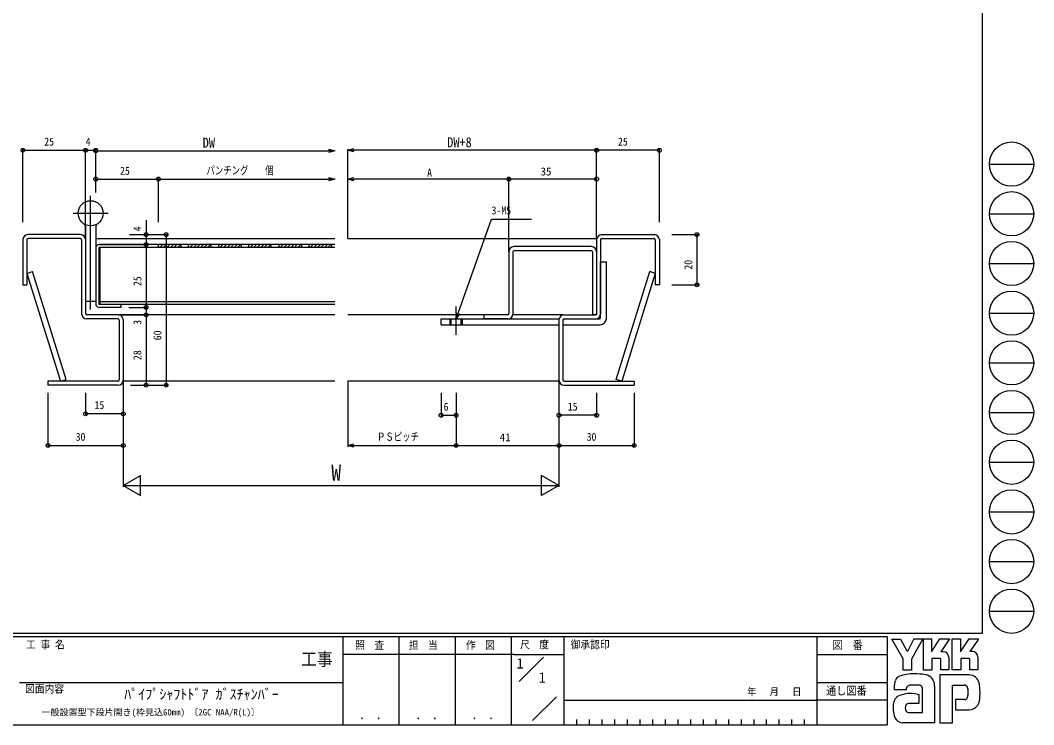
# Model space of a CAD drawing. Units: millimetres, scale not verified. Extents: x -397 to 397, y -282 to 282.
# Drawn here: x -7.2 to 396.7, y -282.1 to -1.4 of the extents above; entities that cross this region are included whole.
import ezdxf
from ezdxf.enums import TextEntityAlignment as Align

# ---------------------------------------------------------------- set-up
doc = ezdxf.new("R2010")
doc.units = ezdxf.units.MM
doc.header["$LTSCALE"] = 2
for name, color, linetype in [('0-1_USER1', 3, 'Continuous'), ('0-2_YKK_11', 7, 'Continuous'), ('0-3_YKK_12', 2, 'Continuous'), ('0-4_YKK_13', 4, 'Continuous'), ('0-6_YKK_D', 6, 'Continuous'), ('0-7_YKK_ZWAK', 7, 'Continuous')]:
    doc.layers.add(name, color=color, linetype=linetype)
doc.styles.add('ＭＳ ゴシック', font='')
doc.styles.get('ＭＳ ゴシック').set_extended_font_data('MS Gothic')

msp = doc.modelspace()

# ---------------------------------------------------------------- linework, layer by layer
at = {"layer": '0-2_YKK_11'}
for p, q in [((16.853, -86.805), (-4.147, -86.805)), ((16.753, -88.405), (-4.047, -88.405)), ((18.853, -88.805), (18.853, -118.305)), ((222.502, -88.805), (222.502, -118.305)), ((224.502, -86.805), (245.502, -86.805)), ((224.602, -88.405), (245.402, -88.405)), ((247.502, -88.805), (247.502, -106.805)), ((-4.547, -88.905), (-4.547, -106.805)), ((17.253, -88.905), (17.253, -118.405)), ((22.853, -92.305), (22.853, -114.305)), ((22.853, -92.405), (22.853, -113.205)), ((24.053, -92.205), (24.053, -114.405)), ((118.117, -92.005), (24.253, -92.005)), ((118.117, -90.805), (24.353, -90.805)), ((24.553, -92.005), (24.553, -114.605)), ((47.853, -92.005), (47.853, -90.805)), ((47.853, -91.105), (48.153, -90.805)), ((48.368, -92.005), (49.568, -90.805)), ((49.782, -92.005), (50.982, -90.805)), ((51.196, -92.005), (52.396, -90.805)), ((52.61, -92.005), (53.81, -90.805)), ((54.025, -92.005), (55.225, -90.805)), ((55.439, -92.005), (56.639, -90.805)), ((56.853, -90.805), (56.853, -92.005)), ((59.853, -92.005), (59.853, -90.805)), ((59.853, -91.105), (60.153, -90.805)), ((60.368, -92.005), (61.568, -90.805)), ((61.782, -92.005), (62.982, -90.805)), ((63.196, -92.005), (64.396, -90.805)), ((64.61, -92.005), (65.81, -90.805)), ((66.025, -92.005), (67.225, -90.805)), ((67.439, -92.005), (68.639, -90.805)), ((68.853, -92.005), (68.853, -90.805)), ((71.853, -90.805), (71.853, -92.005)), ((71.853, -91.105), (72.153, -90.805)), ((72.368, -92.005), (73.568, -90.805)), ((73.782, -92.005), (74.982, -90.805)), ((75.196, -92.005), (76.396, -90.805)), ((76.61, -92.005), (77.81, -90.805)), ((78.025, -92.005), (79.225, -90.805)), ((79.439, -92.005), (80.639, -90.805)), ((80.853, -90.805), (80.853, -92.005)), ((83.853, -92.005), (83.853, -90.805)), ((83.853, -91.105), (84.153, -90.805)), ((84.368, -92.005), (85.568, -90.805)), ((85.782, -92.005), (86.982, -90.805)), ((87.196, -92.005), (88.396, -90.805)), ((88.61, -92.005), (89.81, -90.805)), ((90.025, -92.005), (91.225, -90.805)), ((91.439, -92.005), (92.639, -90.805)), ((92.853, -92.005), (92.853, -90.805)), ((95.853, -90.805), (95.853, -92.005)), ((95.853, -91.105), (96.153, -90.805)), ((96.368, -92.005), (97.568, -90.805)), ((97.782, -92.005), (98.982, -90.805)), ((99.196, -92.005), (100.396, -90.805)), ((100.61, -92.005), (101.81, -90.805)), ((102.025, -92.005), (103.225, -90.805)), ((103.439, -92.005), (104.639, -90.805)), ((104.853, -90.805), (104.853, -92.005)), ((107.853, -90.805), (107.853, -92.005)), ((107.853, -91.105), (108.153, -90.805)), ((108.368, -92.005), (109.568, -90.805)), ((109.782, -92.005), (110.982, -90.805)), ((111.196, -92.005), (112.396, -90.805)), ((112.61, -92.005), (113.81, -90.805)), ((114.025, -92.005), (115.225, -90.805)), ((115.439, -92.005), (116.639, -90.805)), ((116.853, -90.805), (116.853, -92.005)), ((220.502, -91.605), (189.502, -91.605)), ((224.102, -88.905), (224.102, -118.405)), ((245.902, -88.905), (245.902, -106.805)), ((187.502, -93.605), (187.502, -118.305)), ((189.102, -93.705), (189.102, -118.405)), ((220.402, -93.205), (189.602, -93.205)), ((220.902, -93.705), (220.902, -118.805)), ((222.502, -93.605), (222.502, -118.805)), ((224.102, -119.905), (224.102, -97.705)), ((224.102, -97.705), (226.402, -97.705)), ((226.402, -120.205), (226.402, -97.705)), ((247.502, -106.805), (245.902, -106.805)), ((118.117, -114.605), (24.253, -114.605)), ((32.853, -115.805), (24.353, -115.805)), ((24.553, -113.405), (118.117, -113.405)), ((32.853, -114.605), (32.853, -115.805)), ((166.502, -126.758), (166.502, -115.51)), ((31.753, -120.405), (19.253, -120.405)), ((31.853, -118.805), (19.353, -118.805)), ((32.253, -120.905), (32.253, -144.705)), ((33.853, -120.805), (33.853, -144.805)), ((160.502, -120.405), (207.502, -120.405)), ((160.502, -122.705), (160.502, -120.405)), ((164.002, -120.405), (164.002, -122.705)), ((164.502, -122.705), (164.502, -120.405)), ((168.502, -122.705), (168.502, -120.405)), ((169.002, -122.705), (169.002, -120.405)), ((187.002, -118.805), (177.502, -118.805)), ((177.502, -118.805), (177.502, -120.405)), ((187.102, -120.405), (177.502, -120.405)), ((207.502, -120.805), (207.502, -144.805)), ((209.102, -120.905), (209.102, -144.705)), ((209.502, -118.805), (222.002, -118.805)), ((209.602, -120.405), (222.102, -120.405)), ((210.102, -120.405), (223.602, -120.405)), ((222.502, -118.805), (220.902, -118.805)), ((160.502, -122.705), (207.502, -122.705)), ((209.102, -122.705), (223.902, -122.705)), ((31.753, -145.205), (3.853, -145.205)), ((3.853, -145.205), (3.853, -146.805)), ((209.602, -145.205), (237.502, -145.205)), ((237.502, -145.205), (237.502, -146.805)), ((31.853, -146.805), (3.853, -146.805)), ((209.502, -146.805), (237.502, -146.805))]:
    msp.add_line(p, q, dxfattribs=at)
msp.add_lwpolyline([(-6.147, -88.805), (-6.147, -106.805), (-4.547, -106.805)], dxfattribs=at)
for centre, radius, start, end in [((-4.147, -88.805), 2, 90, 180), ((-4.047, -88.905), 0.5, 90, 180), ((16.753, -88.905), 0.5, 0, 90), ((16.853, -88.805), 2, 0, 90), ((224.502, -88.805), 2, 90, 180), ((224.602, -88.905), 0.5, 90, 180), ((245.402, -88.905), 0.5, 0, 90), ((245.502, -88.805), 2, 0, 90), ((24.353, -92.305), 1.5, 90, 180), ((24.253, -92.205), 0.2, 90, 180), ((189.502, -93.605), 2, 90, 180), ((220.502, -93.605), 2, 0, 90), ((189.602, -93.705), 0.5, 90, 180), ((220.402, -93.705), 0.5, 0, 90), ((24.353, -114.305), 1.5, 180, 270), ((24.253, -114.405), 0.2, 180, 270), ((19.253, -118.405), 2, 180, 270), ((19.353, -118.305), 0.5, 180, 270), ((31.753, -120.905), 0.5, 0, 90), ((31.853, -120.805), 2, 0, 90), ((187.002, -118.305), 0.5, 270, 0), ((187.102, -118.405), 2, 270, 0), ((209.502, -120.805), 2, 90, 180), ((209.602, -120.905), 0.5, 90, 180), ((222.002, -118.305), 0.5, 270, 0), ((222.102, -118.405), 2, 270, 0), ((223.602, -119.905), 0.5, 270, 0), ((223.902, -120.205), 2.5, 270, 0), ((31.753, -144.705), 0.5, 270, 0), ((31.853, -144.805), 2, 270, 0), ((209.502, -144.805), 2, 180, 270), ((209.602, -144.705), 0.5, 180, 270)]:
    msp.add_arc(centre, radius, start, end, dxfattribs=at)
at = {"layer": '0-3_YKK_12'}
for p, q in [((22.853, -88.405), (118.117, -88.405)), ((123.369, -88.405), (222.502, -88.405)), ((118.117, -118.805), (32.353, -118.805)), ((177.502, -118.805), (123.369, -118.805)), ((209.002, -118.805), (189.062, -118.805)), ((118.117, -145.205), (33.853, -145.205)), ((207.502, -145.205), (123.369, -145.205))]:
    msp.add_line(p, q, dxfattribs=at)
at = {"layer": '0-4_YKK_13'}
for p, q in [((20.853, -116.643), (20.853, -71.305)), ((13.853, -78.305), (27.853, -78.305)), ((18.853, -83.501), (18.853, -113.305)), ((22.853, -83.501), (22.853, -113.305)), ((-4.547, -102.246), (-2.351, -101.561)), ((-4.547, -102.246), (8.853, -145.205)), ((11.049, -144.52), (-2.351, -101.561)), ((230.307, -144.52), (243.707, -101.561)), ((245.902, -102.246), (232.502, -145.205)), ((245.902, -102.246), (243.707, -101.561)), ((18.853, -113.305), (22.853, -113.305)), ((8.853, -145.205), (11.049, -144.52)), ((232.502, -145.205), (230.307, -144.52))]:
    msp.add_line(p, q, dxfattribs=at)
msp.add_circle((20.853, -78.305), 5, dxfattribs=at)
for centre, start, end in [((17.853, -83.501), 0, 60), ((23.853, -83.501), 120, 180)]:
    msp.add_arc(centre, 1, start, end, dxfattribs=at)
at = {"layer": '0-6_YKK_D'}
for p, q in [((-6.147, -81.805), (-6.147, -52.702)), ((-6.147, -53.202), (18.853, -53.202)), ((18.853, -88.805), (18.853, -52.702)), ((18.853, -70.563), (18.853, -52.702)), ((18.853, -53.202), (22.853, -53.202)), ((22.853, -70.063), (22.853, -52.702)), ((22.853, -69.817), (22.853, -52.89)), ((22.853, -53.39), (115.622, -53.39)), ((118.117, -53.39), (115.622, -53.39)), ((123.369, -88.405), (123.369, -52.702)), ((123.369, -53.202), (125.864, -53.202)), ((222.502, -53.202), (125.864, -53.202)), ((222.502, -88.805), (222.502, -52.702)), ((222.502, -81.805), (222.502, -52.702)), ((247.502, -53.202), (222.502, -53.202)), ((247.502, -81.805), (247.502, -52.702)), ((22.853, -69.65), (22.853, -64.173)), ((47.853, -81.805), (47.853, -64.173)), ((47.853, -81.805), (47.853, -64.173)), ((123.369, -88.405), (123.369, -64.173)), ((187.502, -93.605), (187.502, -64.173)), ((187.502, -72.897), (187.502, -64.173)), ((222.502, -81.805), (222.502, -64.173)), ((22.853, -64.673), (47.853, -64.673)), ((47.853, -64.673), (115.622, -64.673)), ((118.117, -64.673), (115.707, -65.319)), ((123.369, -64.673), (125.864, -64.673)), ((187.502, -64.673), (125.864, -64.673)), ((222.502, -64.673), (187.502, -64.673)), ((167.336, -118.053), (180.605, -80.604)), ((180.605, -80.604), (196.605, -80.604)), ((42.916, -81.097), (42.916, -86.805)), ((36.287, -86.805), (43.416, -86.805)), ((36.71, -86.805), (51.412, -86.805)), ((42.916, -86.805), (42.916, -90.805)), ((50.912, -86.805), (50.912, -146.805)), ((252.502, -86.805), (263.002, -86.805)), ((262.502, -86.805), (262.502, -106.805)), ((24.353, -90.805), (43.416, -90.805)), ((35.238, -90.805), (43.416, -90.805)), ((42.916, -90.805), (42.916, -115.805)), ((252.502, -106.805), (263.002, -106.805)), ((36.059, -115.805), (43.416, -115.805)), ((36.059, -115.805), (43.416, -115.805)), ((42.916, -115.805), (42.916, -118.805)), ((31.853, -118.805), (43.416, -118.805)), ((33.853, -120.805), (33.853, -158.705)), ((36.697, -118.805), (43.416, -118.805)), ((42.916, -118.805), (42.916, -146.805)), ((166.502, -120.405), (166.699, -117.917)), ((166.502, -120.405), (167.336, -118.053)), ((167.916, -118.349), (166.502, -120.405)), ((207.502, -120.805), (207.502, -159.305)), ((123.369, -145.205), (123.369, -171.305)), ((207.502, -144.805), (207.502, -171.305)), ((36.71, -146.805), (51.412, -146.805)), ((36.71, -146.805), (43.416, -146.805)), ((3.853, -149.805), (3.853, -171.305)), ((18.853, -149.805), (18.853, -158.705)), ((33.853, -149.805), (33.853, -187.305)), ((33.853, -151.305), (33.853, -171.305)), ((160.502, -149.805), (160.502, -159.305)), ((166.502, -149.805), (166.502, -171.305)), ((166.502, -149.805), (166.502, -171.305)), ((166.502, -149.805), (166.502, -159.305)), ((207.502, -149.805), (207.502, -187.305)), ((207.502, -151.405), (207.502, -171.305)), ((222.502, -149.805), (222.502, -159.305)), ((237.502, -149.805), (237.502, -171.305)), ((33.853, -158.205), (18.853, -158.205)), ((160.502, -158.805), (166.502, -158.805)), ((222.502, -158.805), (207.502, -158.805)), ((3.853, -170.805), (33.853, -170.805)), ((123.369, -170.805), (125.864, -170.805)), ((125.864, -170.805), (166.502, -170.805)), ((166.502, -170.805), (207.502, -170.805)), ((207.502, -170.805), (237.502, -170.805)), ((33.853, -186.805), (40.781, -182.805)), ((40.781, -190.805), (40.781, -182.805)), ((200.574, -190.805), (200.574, -182.805)), ((207.502, -186.805), (200.574, -182.805)), ((33.853, -186.805), (207.502, -186.805)), ((33.853, -186.805), (40.781, -190.805)), ((207.502, -186.805), (200.574, -190.805))]:
    msp.add_line(p, q, dxfattribs=at)
for points in [[(115.707, -52.744), (118.117, -53.39), (115.707, -54.036)], [(125.779, -53.848), (123.369, -53.202), (125.779, -52.556)], [(115.707, -64.027), (118.117, -64.673), (115.622, -64.673)], [(125.779, -65.319), (123.369, -64.673), (125.779, -64.027)], [(125.779, -171.45), (123.369, -170.805), (125.779, -170.159)]]:
    msp.add_lwpolyline(points, dxfattribs=at)
for centre in [(-6.147, -53.202), (18.853, -53.202), (18.853, -53.202), (22.853, -53.202), (222.502, -53.202), (222.502, -53.202), (247.502, -53.202), (22.853, -53.39), (22.853, -64.673), (47.853, -64.673), (47.853, -64.673), (187.502, -64.673), (187.502, -64.673), (222.502, -64.673), (42.916, -86.805), (50.912, -86.805), (262.502, -86.805), (42.916, -90.805), (262.502, -106.805), (42.916, -115.805), (42.916, -118.805), (42.916, -146.805), (50.912, -146.805), (18.853, -158.205), (33.853, -158.205), (160.502, -158.805), (166.502, -158.805), (207.502, -158.805), (222.502, -158.805), (3.853, -170.805), (33.853, -170.805), (166.502, -170.805), (166.502, -170.805), (207.502, -170.805), (207.502, -170.805), (237.502, -170.805)]:
    msp.add_circle(centre, 0.75, dxfattribs=at)
at = {"layer": '0-7_YKK_ZWAK'}
for p, q in [((376.1, 279.3), (376.1, -245.7)), ((379.076, -58.716), (396.716, -58.716)), ((379.076, -78.512), (396.716, -78.512)), ((379.076, -98.308), (396.716, -98.308)), ((379.076, -118.104), (396.716, -118.104)), ((379.076, -137.9), (396.716, -137.9)), ((379.076, -157.696), (396.716, -157.696)), ((379.076, -177.492), (396.716, -177.492)), ((379.076, -197.288), (396.716, -197.288)), ((379.076, -217.084), (396.716, -217.084)), ((379.076, -236.88), (396.716, -236.88)), ((376.1, -245.7), (-393.9, -245.7)), ((338.3, -247.1), (-393.9, -247.1)), ((121.3, -247.1), (121.3, -282.1)), ((143.7, -247.1), (143.7, -282.1)), ((166.1, -247.1), (166.1, -282.1)), ((188.5, -247.1), (188.5, -282.1)), ((209.5, -247.1), (209.5, -282.1)), ((310.3, -247.1), (310.3, -282.1)), ((338.3, -247.1), (338.3, -282.1)), ((344.732, -255.899), (340.137, -248.006)), ((340.137, -248.006), (343.651, -248.006)), ((343.651, -248.006), (346.164, -252.709)), ((348.936, -247.898), (346.381, -252.871)), ((352.562, -247.898), (348.029, -255.926)), ((348.936, -247.898), (352.562, -247.898)), ((352.76, -260.331), (352.76, -247.925)), ((352.76, -247.925), (355.976, -247.925)), ((355.976, -253.023), (359.355, -247.871)), ((355.976, -247.925), (355.976, -253.023)), ((359.355, -247.871), (363.18, -247.871)), ((363.18, -247.871), (359.64, -253.006)), ((364.274, -260.223), (364.274, -247.817)), ((364.274, -247.817), (367.545, -247.817)), ((367.545, -253.008), (370.978, -247.817)), ((367.545, -247.817), (367.545, -253.008)), ((370.978, -247.817), (374.762, -247.817)), ((374.383, -248.465), (371.261, -252.925)), ((374.762, -247.817), (374.383, -248.465)), ((189.484, -254.099), (121.3, -254.099)), ((189.484, -254.099), (209.5, -254.099)), ((310.3, -254.1), (338.3, -254.1)), ((346.164, -252.709), (346.381, -252.871)), ((360.679, -253.006), (359.64, -253.006)), ((372.301, -252.925), (371.261, -252.925)), ((191.67, -264.836), (201.364, -255.143)), ((344.732, -260.358), (344.732, -255.899)), ((348.029, -255.926), (348.029, -260.358)), ((359.274, -255.682), (356.084, -255.682)), ((356.084, -255.682), (356.084, -260.331)), ((359.706, -255.844), (359.274, -255.682)), ((359.706, -260.25), (359.706, -255.844)), ((362.842, -255.169), (362.842, -260.25)), ((371.302, -260.196), (371.302, -255.817)), ((374.464, -255.169), (374.464, -260.196)), ((348.029, -260.358), (344.732, -260.358)), ((356.084, -260.331), (352.76, -260.331)), ((359.328, -262.196), (359.328, -281.306)), ((370.923, -262.196), (359.328, -262.196)), ((362.842, -260.25), (359.706, -260.25)), ((367.68, -260.223), (364.274, -260.223)), ((371.302, -260.146), (371.353, -260.196)), ((374.464, -260.196), (371.302, -260.196)), ((-7.5, -265.299), (121.3, -265.299)), ((310.3, -265.299), (338.3, -265.299)), ((351.246, -266.305), (347.548, -266.375)), ((364.355, -281.306), (364.355, -266.359)), ((364.355, -266.359), (369.004, -266.359)), ((350.273, -269.873), (350.976, -270.035)), ((350.976, -270.035), (350.976, -273.63)), ((352.327, -277.171), (352.327, -267.44)), ((357.22, -266.683), (357.22, -281.279)), ((370.473, -267.856), (370.491, -270.491)), ((196.972, -280.445), (206.496, -270.921)), ((209.5, -272.3), (310.3, -272.3)), ((338.3, -272.299), (310.3, -272.299)), ((350.976, -273.63), (346.981, -273.635)), ((369.113, -272.089), (365.572, -272.089)), ((365.572, -272.089), (365.572, -276.225)), ((346.705, -277.171), (352.327, -277.171)), ((351.895, -277.171), (352.246, -277.171)), ((352.327, -277.17), (352.328, -277.171)), ((365.572, -276.225), (370.896, -276.225)), ((370.896, -276.225), (371.978, -275.982)), ((-393.9, -282.1), (338.3, -282.1)), ((214.54, -280), (214.54, -282.1)), ((219.58, -280), (219.58, -282.1)), ((224.62, -280), (224.62, -282.1)), ((229.66, -280), (229.66, -282.1)), ((234.7, -280), (234.7, -282.1)), ((239.74, -280), (239.74, -282.1)), ((244.78, -280), (244.78, -282.1)), ((249.82, -280), (249.82, -282.1)), ((254.86, -280), (254.86, -282.1)), ((259.9, -280), (259.9, -282.1)), ((264.94, -280), (264.94, -282.1)), ((269.98, -280), (269.98, -282.1)), ((275.02, -280), (275.02, -282.1)), ((280.06, -280), (280.06, -282.1)), ((285.1, -280), (285.1, -282.1)), ((290.14, -280), (290.14, -282.1)), ((295.18, -280), (295.18, -282.1)), ((300.22, -280), (300.22, -282.1)), ((305.26, -280), (305.26, -282.1)), ((345.867, -281.36), (344.38, -281.36)), ((356.895, -281.333), (345.867, -281.36)), ((357.22, -281.279), (356.895, -281.333)), ((359.328, -281.306), (363.571, -281.306)), ((363.571, -281.306), (364.355, -281.306))]:
    msp.add_line(p, q, dxfattribs=at)
for points in [[(371.302, -255.817), (370.869, -255.655), (367.68, -255.655), (367.68, -260.223)], [(345.867, -268.17), (341.218, -268.17), (341.218, -266.241)]]:
    msp.add_lwpolyline(points, dxfattribs=at)
for centre in [(387.896, -58.716), (387.896, -78.512), (387.896, -98.308), (387.896, -118.104), (387.896, -137.9), (387.896, -157.696), (387.896, -177.492), (387.896, -197.288), (387.896, -217.084), (387.896, -236.88)]:
    msp.add_circle(centre, 8.82, dxfattribs=at)
for centre, radius, start, end in [((360.679, -255.169), 2.163, 0.00166, 89.99604), ((372.3, -255.088), 2.163, 0.00166, 89.99604), ((349.022, -279.501), 17.68, 89.89165, 109.30848), ((349.541, -282.563), 20.748, 78.7801, 91.46938), ((352.83, -266.596), 4.449, 40.66422, 80.31694), ((370.772, -266.54), 4.341, 14.44572, 87.08746), ((346.259, -266.266), 5.037, 158.41083, 179.71775), ((343.906, -265.155), 2.444, 109.02127, 161.51264), ((347.415, -268.071), 1.701, 85.50551, 126.78038), ((350.756, -267.854), 1.625, 14.7552, 72.44995), ((352.609, -266.585), 4.612, 358.78059, 38.76563), ((369.165, -267.579), 1.229, 16.43123, 96.91661), ((354.466, -269.287), 20.86, 350.99027, 10.67625), ((347.82, -282.954), 13.309, 79.38098, 112.05825), ((347.975, -268.107), 2.109, 138.46382, 181.71359), ((366.831, -268.308), 3.673, 4.93423, 17.03552), ((366.81, -270.141), 3.697, 343.6902, 354.75362), ((351.749, -275.495), 11.082, 168.76372, 199.80079), ((344.727, -274.027), 3.908, 121.82711, 169.08475), ((346.99, -275.079), 1.445, 90.33953, 178.03639), ((369.114, -270.784), 1.306, 269.95468, 342.90145), ((370.835, -271.845), 4.291, 285.44291, 349.90448), ((347.882, -275.428), 2.369, 171.08203, 216.71923), ((346.95, -275.665), 1.526, 230.9728, 260.75491), ((344.74, -277.543), 3.823, 207.31435, 263.59464)]:
    msp.add_arc(centre, radius, start, end, dxfattribs=at)

# ---------------------------------------------------------------- texts
at = {"layer": '0-1_USER1', "style": 'ＭＳ ゴシック'}
for s, height, p in [('1', 4.106, (190.582, -260.952)), ('1', 4.106, (199.449, -266.552)), ('ﾊﾟｲﾌﾟｼｬﾌﾄﾄﾞｱ ｶﾞｽﾁｬﾝﾊﾞｰ', 4.106, (34.22, -273.227)), ('一般設置型下段片開き(枠見込60mm) 〔2GC NAA/R(L)〕', 2.566, (1.26, -279.177))]:
    msp.add_text(s, height=height, dxfattribs=at).set_placement(p, align=Align.BOTTOM_LEFT)
at = {"layer": '0-6_YKK_D', "style": 'ＭＳ ゴシック'}
for s, height, width, p in [('25', 3.189, 0.9, (2.371, -52.302)), ('4', 3.189, 0.9, (18.871, -52.302)), ('DW', 3.981, 0.9, (65.522, -53.39)), ('DW+8', 3.981, 0.9, (162.973, -53.202)), ('25', 3.189, 0.9, (231.021, -52.302)), ('25', 3.189, 0.9, (32.58, -63.917)), ('パンチング\u3000\u3000個', 3.189, 0.75, (67.004, -63.773)), ('A', 3.189, 0.9, (154.95, -64.673)), ('3-M5', 3.189, 0.9, (180.623, -79.704)), ('15', 3.189, 0.9, (22.371, -157.305)), ('6', 3.189, 0.9, (161.521, -157.905)), ('15', 3.189, 0.9, (211.021, -157.905)), ('ＰＳピッチ', 3.189, 0.75, (134.954, -169.905)), ('30', 3.189, 0.9, (14.871, -169.905)), ('30', 3.189, 0.9, (218.521, -169.905)), ('W', 6.378, 0.9, (116.769, -186.805))]:
    msp.add_text(s, height=height, dxfattribs=dict(at, width=width)).set_placement(p, align=Align.BOTTOM_LEFT)
for s, p in [('35', (200.159, -64.206)), ('41', (183.881, -170.111))]:
    msp.add_text(s, height=3.189, dxfattribs=at).set_placement(p, align=Align.BOTTOM_LEFT)
at = {"layer": '0-6_YKK_D', "style": 'ＭＳ ゴシック', "width": 0.9}
for s, p in [('4', (42.016, -85.479)), ('20', (261.602, -100.786)), ('25', (42.016, -107.286)), ('3', (42.016, -122.774)), ('60', (50.012, -128.909)), ('28', (42.016, -136.786))]:
    msp.add_text(s, height=3.189, rotation=90, dxfattribs=at).set_placement(p, align=Align.BOTTOM_LEFT)
at = {"layer": '0-7_YKK_ZWAK', "style": 'ＭＳ ゴシック', "width": 0.9}
for s, height, p in [('工 事 名', 3.079, (-4.888, -252.633)), ('照  査', 3.079, (126.289, -252.88)), ('担  当', 3.079, (147.655, -252.88)), ('作  図', 3.079, (170.42, -252.862)), ('尺  度', 3.079, (192.012, -252.637)), ('御承認印', 3.079, (212.167, -252.633)), ('図\u3000番', 3.284, (316.498, -252.962)), ('工事', 5.132, (104.731, -260.056)), ('図面内容', 3.079, (-5.283, -270.248)), ('通し図番', 3.284, (313.979, -271.185)), ('年   月   日', 2.903, (282.476, -271.269)), (' ． ．', 3.592, (125.755, -281.046)), (' ． ．', 3.592, (148.155, -281.046)), (' ． ．', 3.592, (170.555, -281.046))]:
    msp.add_text(s, height=height, dxfattribs=at).set_placement(p, align=Align.BOTTOM_LEFT)

doc.saveas('drawing.dxf')
